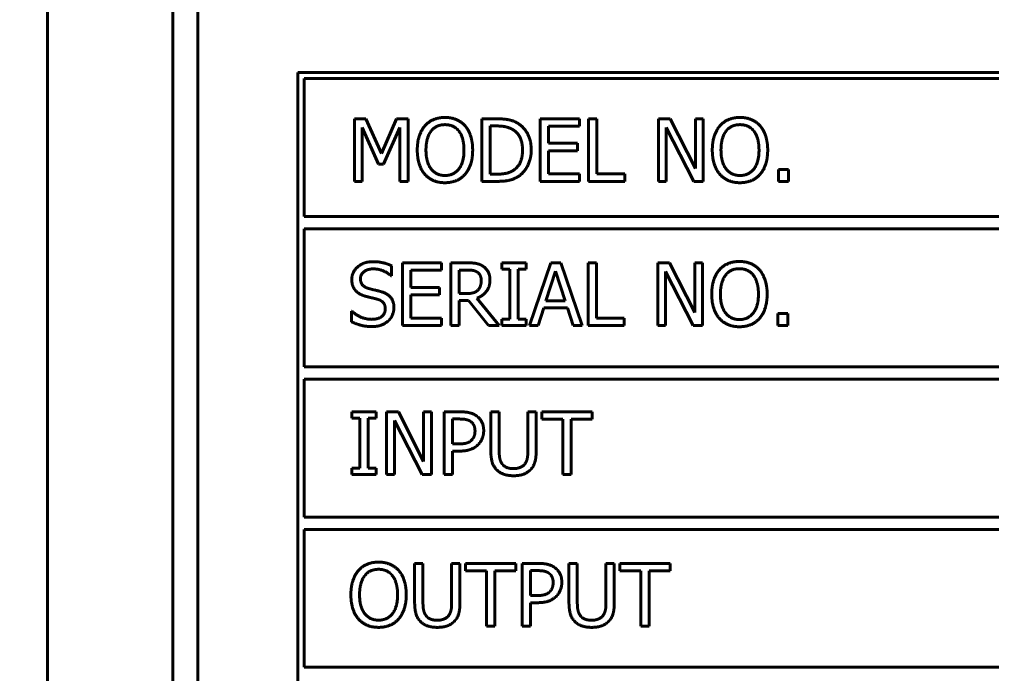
# Model space of a CAD drawing. Header units: millimetres. Extents: x 0 to 4756, y 0 to 3364.
# Drawn here: x 1084.65 to 1123.45, y 894.82 to 920.93 of the extents above; entities that cross this region are included whole.
import ezdxf

# ---------------------------------------------------------------- set-up
doc = ezdxf.new("R2010")
doc.units = ezdxf.units.MM
doc.header["$LTSCALE"] = 4
doc.layers.add('가시적인 것(ISO)', color=3, linetype='Continuous', lineweight=40)
doc.layers.add('치수(ISO)', color=2, linetype='Continuous', lineweight=25)
doc.styles.add('치수 텍스트_PSTEK_POSCO', font='isocp.shx')
doc.dimstyles.new('치수_PSTEK_POSCO', dxfattribs={"dimscale": 4, "dimtxt": 5, "dimasz": 2.5, "dimexe": 2, "dimexo": 2.5, "dimgap": 1, "dimtad": 1, "dimrnd": 1e-08, "dimdsep": 46, "dimtxsty": '치수 텍스트_PSTEK_POSCO', "dimcen": 0.09, "dimdle": 10, "dimclrd": 7, "dimclre": 7, "dimclrt": 2, "dimadec": 1, "dimazin": 2, "dimtfac": 1, "dimtmove": 0, "dimatfit": 3, "dimfxl": 0, "dimtolj": 1, "dimlwd": -1, "dimlwe": -1, "dimarcsym": 0})

# ---------------------------------------------------------------- blocks, each defined once
blk = doc.blocks.new('*D24')
at = {"layer": 'Defpoints', "color": 0}
for p in [(2145.269, 987.571), (768.269, 528.821), (2145.269, 290.288)]:
    blk.add_point(p, dxfattribs=at)
at = {"layer": '치수(ISO)', "color": 7}
for p, q in [((2145.269, 977.571), (2145.269, 282.288)), ((768.269, 518.821), (768.269, 282.288)), ((778.269, 290.288), (2135.269, 290.288))]:
    blk.add_line(p, q, dxfattribs=at)
for points in [[(778.269, 291.954), (778.269, 288.621), (768.269, 290.288)], [(2135.269, 291.954), (2135.269, 288.621), (2145.269, 290.288)]]:
    blk.add_solid(points, dxfattribs=at)
at = {"layer": '치수(ISO)', "color": 2, "insert": (1433.769, 304.288), "char_height": 20, "attachment_point": 4, "style": '치수 텍스트_PSTEK_POSCO'}
blk.add_mtext('\\A1;1377', dxfattribs=at)

msp = doc.modelspace()

# ---------------------------------------------------------------- linework, layer by layer
at = {"layer": '가시적인 것(ISO)'}
for p, q in [((1085.7692, 838.8208), (1085.7692, 958.8208)), ((1090.7692, 948.8208), (1090.7692, 848.8208)), ((1091.7692, 849.7369), (1091.7692, 947.9047)), ((1095.7692, 918.8208), (1140.7692, 918.8208)), ((1095.7692, 870.8208), (1095.7692, 918.8208)), ((1096.0192, 913.0708), (1096.0192, 918.5708)), ((1096.0192, 918.5708), (1140.5192, 918.5708)), ((1098.0224, 914.4681), (1098.0224, 916.9681)), ((1098.0224, 916.9681), (1098.4762, 916.9681)), ((1098.4762, 916.9681), (1099.1002, 915.5763)), ((1099.1002, 915.5763), (1099.704, 916.9681)), ((1099.704, 916.9681), (1100.1659, 916.9681)), ((1100.1659, 916.9681), (1100.1659, 914.4681)), ((1103.1055, 914.4681), (1103.1055, 916.9681)), ((1103.1055, 916.9681), (1103.6748, 916.9681)), ((1103.4378, 916.6805), (1103.4378, 914.7558)), ((1103.691, 916.6805), (1103.4378, 916.6805)), ((1105.4373, 914.4681), (1105.4373, 916.9681)), ((1105.4373, 916.9681), (1107.0014, 916.9681)), ((1107.0014, 916.6724), (1105.7696, 916.6724)), ((1105.7696, 916.6724), (1105.7696, 915.9876)), ((1107.0014, 916.9681), (1107.0014, 916.6724)), ((1107.366, 914.4681), (1107.366, 916.9681)), ((1107.366, 916.9681), (1107.6983, 916.9681)), ((1107.6983, 916.9681), (1107.6983, 914.7639)), ((1110.1497, 914.4681), (1110.1497, 916.9681)), ((1110.1497, 916.9681), (1110.6217, 916.9681)), ((1110.6217, 916.9681), (1111.6286, 914.9888)), ((1111.6286, 914.9888), (1111.6286, 916.9681)), ((1111.6286, 916.9681), (1111.9386, 916.9681)), ((1111.9386, 916.9681), (1111.9386, 914.4681)), ((1098.9787, 915.157), (1098.3324, 916.6217)), ((1098.3324, 916.6217), (1098.3324, 914.4681)), ((1099.8336, 916.6217), (1099.1813, 915.157)), ((1099.8336, 914.4681), (1099.8336, 916.6217)), ((1111.5658, 914.4681), (1110.4596, 916.6237)), ((1110.4596, 916.6237), (1110.4596, 914.4681)), ((1105.7696, 915.9876), (1106.9183, 915.9876)), ((1106.9183, 915.9876), (1106.9183, 915.6918)), ((1105.7696, 915.6918), (1105.7696, 914.7639)), ((1106.9183, 915.6918), (1105.7696, 915.6918)), ((1099.1813, 915.157), (1098.9787, 915.157)), ((1103.4378, 914.7558), (1103.691, 914.7558)), ((1105.7696, 914.7639), (1107.0014, 914.7639)), ((1107.0014, 914.7639), (1107.0014, 914.4681)), ((1107.6983, 914.7639), (1108.8146, 914.7639)), ((1108.8146, 914.7639), (1108.8146, 914.4681)), ((1114.943, 914.4681), (1114.943, 914.9463)), ((1114.943, 914.9463), (1115.3442, 914.9463)), ((1115.3442, 914.9463), (1115.3442, 914.4681)), ((1098.3324, 914.4681), (1098.0224, 914.4681)), ((1100.1659, 914.4681), (1099.8336, 914.4681)), ((1103.6809, 914.4681), (1103.1055, 914.4681)), ((1107.0014, 914.4681), (1105.4373, 914.4681)), ((1108.8146, 914.4681), (1107.366, 914.4681)), ((1110.4596, 914.4681), (1110.1497, 914.4681)), ((1111.9386, 914.4681), (1111.5658, 914.4681)), ((1115.3442, 914.4681), (1114.943, 914.4681)), ((1140.5192, 913.0708), (1096.0192, 913.0708)), ((1096.0192, 907.0708), (1096.0192, 912.5708)), ((1096.0192, 912.5708), (1140.5192, 912.5708)), ((1099.5014, 911.1006), (1099.5014, 910.7036)), ((1099.9369, 908.7181), (1099.9369, 911.2181)), ((1099.9369, 911.2181), (1101.501, 911.2181)), ((1101.501, 910.9224), (1100.2692, 910.9224)), ((1100.2692, 910.9224), (1100.2692, 910.2376)), ((1101.501, 911.2181), (1101.501, 910.9224)), ((1101.8656, 911.2181), (1102.5099, 911.2181)), ((1101.8656, 908.7181), (1101.8656, 911.2181)), ((1102.5281, 910.9305), (1102.1979, 910.9305)), ((1102.1979, 910.9305), (1102.1979, 909.9904)), ((1103.9017, 910.9629), (1103.9017, 911.2181)), ((1103.9017, 911.2181), (1104.8701, 911.2181)), ((1104.2198, 910.9629), (1103.9017, 910.9629)), ((1104.2198, 908.9734), (1104.2198, 910.9629)), ((1104.8701, 910.9629), (1104.552, 910.9629)), ((1104.552, 910.9629), (1104.552, 908.9734)), ((1104.8701, 911.2181), (1104.8701, 910.9629)), ((1105.0119, 908.7181), (1105.8547, 911.2181)), ((1106.0512, 910.8778), (1105.6663, 909.7007)), ((1105.8547, 911.2181), (1106.2639, 911.2181)), ((1106.4382, 909.7007), (1106.0512, 910.8778)), ((1106.2639, 911.2181), (1107.1067, 908.7181)), ((1107.3437, 908.7181), (1107.3437, 911.2181)), ((1107.3437, 911.2181), (1107.676, 911.2181)), ((1107.676, 911.2181), (1107.676, 909.0139)), ((1110.1274, 908.7181), (1110.1274, 911.2181)), ((1110.1274, 911.2181), (1110.5994, 911.2181)), ((1111.5435, 908.7181), (1110.4373, 910.8737)), ((1110.4373, 910.8737), (1110.4373, 908.7181)), ((1110.5994, 911.2181), (1111.6063, 909.2388)), ((1111.6063, 909.2388), (1111.6063, 911.2181)), ((1111.6063, 911.2181), (1111.9163, 911.2181)), ((1111.9163, 911.2181), (1111.9163, 908.7181)), ((1099.5014, 910.7036), (1099.4771, 910.7036)), ((1100.2692, 910.2376), (1101.4179, 910.2376)), ((1101.4179, 910.2376), (1101.4179, 909.9418)), ((1100.2692, 909.9418), (1100.2692, 909.0139)), ((1101.4179, 909.9418), (1100.2692, 909.9418)), ((1102.1979, 909.9904), (1102.4896, 909.9904)), ((1102.5788, 909.7129), (1102.1979, 909.7129)), ((1102.1979, 909.7129), (1102.1979, 908.7181)), ((1103.3689, 908.7181), (1102.5788, 909.7129)), ((1102.911, 909.8061), (1103.8004, 908.7181)), ((1105.6663, 909.7007), (1106.4382, 909.7007)), ((1105.5751, 909.4171), (1105.3482, 908.7181)), ((1106.5293, 909.4171), (1105.5751, 909.4171)), ((1106.7562, 908.7181), (1106.5293, 909.4171)), ((1097.8989, 908.8681), (1097.8989, 909.2854)), ((1097.8989, 909.2854), (1097.9232, 909.2854)), ((1100.2692, 909.0139), (1101.501, 909.0139)), ((1101.501, 909.0139), (1101.501, 908.7181)), ((1103.9017, 908.7181), (1103.9017, 908.9734)), ((1103.9017, 908.9734), (1104.2198, 908.9734)), ((1104.552, 908.9734), (1104.8701, 908.9734)), ((1104.8701, 908.9734), (1104.8701, 908.7181)), ((1107.676, 909.0139), (1108.7923, 909.0139)), ((1108.7923, 909.0139), (1108.7923, 908.7181)), ((1114.9207, 908.7181), (1114.9207, 909.1963)), ((1114.9207, 909.1963), (1115.3219, 909.1963)), ((1115.3219, 909.1963), (1115.3219, 908.7181)), ((1101.501, 908.7181), (1099.9369, 908.7181)), ((1102.1979, 908.7181), (1101.8656, 908.7181)), ((1103.8004, 908.7181), (1103.3689, 908.7181)), ((1104.8701, 908.7181), (1103.9017, 908.7181)), ((1105.3482, 908.7181), (1105.0119, 908.7181)), ((1107.1067, 908.7181), (1106.7562, 908.7181)), ((1108.7923, 908.7181), (1107.3437, 908.7181)), ((1110.4373, 908.7181), (1110.1274, 908.7181)), ((1111.9163, 908.7181), (1111.5435, 908.7181)), ((1115.3219, 908.7181), (1114.9207, 908.7181)), ((1140.5192, 907.0708), (1096.0192, 907.0708)), ((1096.0192, 901.0708), (1096.0192, 906.5708)), ((1096.0192, 906.5708), (1140.5192, 906.5708)), ((1097.9252, 905.0156), (1097.9252, 905.2708)), ((1097.9252, 905.2708), (1098.8936, 905.2708)), ((1098.8936, 905.2708), (1098.8936, 905.0156)), ((1099.3049, 902.7708), (1099.3049, 905.2708)), ((1099.3049, 905.2708), (1099.7769, 905.2708)), ((1099.7769, 905.2708), (1100.7838, 903.2915)), ((1100.7838, 903.2915), (1100.7838, 905.2708)), ((1100.7838, 905.2708), (1101.0937, 905.2708)), ((1101.0937, 905.2708), (1101.0937, 902.7708)), ((1101.6002, 902.7708), (1101.6002, 905.2708)), ((1101.6002, 905.2708), (1102.2283, 905.2708)), ((1103.4661, 903.7109), (1103.4661, 905.2708)), ((1103.4661, 905.2708), (1103.7984, 905.2708)), ((1103.7984, 905.2708), (1103.7984, 903.7109)), ((1104.943, 903.7027), (1104.943, 905.2708)), ((1104.943, 905.2708), (1105.2753, 905.2708)), ((1105.2753, 905.2708), (1105.2753, 903.7109)), ((1105.4961, 904.975), (1105.4961, 905.2708)), ((1105.4961, 905.2708), (1107.5058, 905.2708)), ((1107.5058, 905.2708), (1107.5058, 904.975)), ((1098.2433, 905.0156), (1097.9252, 905.0156)), ((1098.2433, 903.0261), (1098.2433, 905.0156)), ((1098.8936, 905.0156), (1098.5755, 905.0156)), ((1098.5755, 905.0156), (1098.5755, 903.0261)), ((1100.721, 902.7708), (1099.6148, 904.9264)), ((1099.6148, 904.9264), (1099.6148, 902.7708)), ((1102.208, 904.9831), (1101.9325, 904.9831)), ((1101.9325, 904.9831), (1101.9325, 903.9864)), ((1106.3348, 904.975), (1105.4961, 904.975)), ((1106.3348, 902.7708), (1106.3348, 904.975)), ((1106.6671, 904.975), (1106.6671, 902.7708)), ((1107.5058, 904.975), (1106.6671, 904.975)), ((1101.9325, 903.9864), (1102.1594, 903.9864)), ((1102.2141, 903.7027), (1101.9325, 903.7027)), ((1101.9325, 903.7027), (1101.9325, 902.7708)), ((1097.9252, 902.7708), (1097.9252, 903.0261)), ((1097.9252, 903.0261), (1098.2433, 903.0261)), ((1098.8936, 902.7708), (1097.9252, 902.7708)), ((1098.5755, 903.0261), (1098.8936, 903.0261)), ((1098.8936, 903.0261), (1098.8936, 902.7708)), ((1099.6148, 902.7708), (1099.3049, 902.7708)), ((1101.0937, 902.7708), (1100.721, 902.7708)), ((1101.9325, 902.7708), (1101.6002, 902.7708)), ((1106.6671, 902.7708), (1106.3348, 902.7708)), ((1140.5192, 901.0708), (1096.0192, 901.0708)), ((1096.0192, 895.0708), (1096.0192, 900.5708)), ((1096.0192, 900.5708), (1140.5192, 900.5708)), ((1100.4252, 897.6582), (1100.4252, 899.2181)), ((1100.4252, 899.2181), (1100.7574, 899.2181)), ((1100.7574, 899.2181), (1100.7574, 897.6582)), ((1101.9021, 897.6501), (1101.9021, 899.2181)), ((1101.9021, 899.2181), (1102.2343, 899.2181)), ((1102.2343, 899.2181), (1102.2343, 897.6582)), ((1102.4552, 898.9224), (1102.4552, 899.2181)), ((1102.4552, 899.2181), (1104.4649, 899.2181)), ((1104.4649, 899.2181), (1104.4649, 898.9224)), ((1104.7181, 896.7181), (1104.7181, 899.2181)), ((1104.7181, 899.2181), (1105.3462, 899.2181)), ((1106.584, 897.6582), (1106.584, 899.2181)), ((1106.584, 899.2181), (1106.9163, 899.2181)), ((1106.9163, 899.2181), (1106.9163, 897.6582)), ((1108.0609, 897.6501), (1108.0609, 899.2181)), ((1108.0609, 899.2181), (1108.3932, 899.2181)), ((1108.3932, 899.2181), (1108.3932, 897.6582)), ((1108.614, 898.9224), (1108.614, 899.2181)), ((1108.614, 899.2181), (1110.6237, 899.2181)), ((1110.6237, 899.2181), (1110.6237, 898.9224)), ((1103.2939, 898.9224), (1102.4552, 898.9224)), ((1103.2939, 896.7181), (1103.2939, 898.9224)), ((1103.6262, 898.9224), (1103.6262, 896.7181)), ((1104.4649, 898.9224), (1103.6262, 898.9224)), ((1105.3259, 898.9305), (1105.0504, 898.9305)), ((1105.0504, 898.9305), (1105.0504, 897.9337)), ((1109.4527, 898.9224), (1108.614, 898.9224)), ((1109.4527, 896.7181), (1109.4527, 898.9224)), ((1109.785, 898.9224), (1109.785, 896.7181)), ((1110.6237, 898.9224), (1109.785, 898.9224)), ((1105.0504, 897.9337), (1105.2773, 897.9337)), ((1105.332, 897.6501), (1105.0504, 897.6501)), ((1105.0504, 897.6501), (1105.0504, 896.7181)), ((1103.6262, 896.7181), (1103.2939, 896.7181)), ((1105.0504, 896.7181), (1104.7181, 896.7181)), ((1109.785, 896.7181), (1109.4527, 896.7181)), ((1140.5192, 895.0708), (1096.0192, 895.0708))]:
    msp.add_line(p, q, dxfattribs=at)
for points in [[(1100.5305, 915.7181), (1100.5305, 916.0322), (1100.6865, 916.5103), (1100.8304, 916.6825)], [(1100.8304, 916.6825), (1100.9762, 916.8486), (1101.3835, 917.0208), (1101.6347, 917.0208)], [(1101.6367, 916.7331), (1101.4564, 916.7331), (1101.1849, 916.6075), (1101.0816, 916.4738)], [(1101.6347, 917.0208), (1101.8899, 917.0208), (1102.2992, 916.8425), (1102.441, 916.6825)], [(1102.1898, 916.4738), (1102.0905, 916.6035), (1101.8109, 916.7331), (1101.6367, 916.7331)], [(1102.441, 916.6825), (1102.5828, 916.5164), (1102.7408, 916.0301), (1102.7408, 915.7181)], [(1103.6748, 916.9681), (1104.0273, 916.9681), (1104.4284, 916.8628), (1104.5702, 916.7696)], [(1104.3514, 916.5305), (1104.2177, 916.6096), (1103.9159, 916.6805), (1103.691, 916.6805)], [(1104.5702, 916.7696), (1104.8113, 916.6096), (1105.0767, 916.0808), (1105.0767, 915.7161)], [(1112.3032, 915.7181), (1112.3032, 916.0322), (1112.4592, 916.5103), (1112.6031, 916.6825)], [(1112.6031, 916.6825), (1112.7489, 916.8486), (1113.1561, 917.0208), (1113.4074, 917.0208)], [(1113.4094, 916.7331), (1113.2291, 916.7331), (1112.9576, 916.6075), (1112.8543, 916.4738)], [(1113.4074, 917.0208), (1113.6626, 917.0208), (1114.0719, 916.8425), (1114.2137, 916.6825)], [(1113.9625, 916.4738), (1113.8632, 916.6035), (1113.5836, 916.7331), (1113.4094, 916.7331)], [(1114.2137, 916.6825), (1114.3555, 916.5164), (1114.5135, 916.0301), (1114.5135, 915.7181)], [(1101.0816, 916.4738), (1100.9823, 916.3462), (1100.877, 915.9613), (1100.877, 915.7181)], [(1102.3944, 915.7181), (1102.3944, 915.9653), (1102.287, 916.3482), (1102.1898, 916.4738)], [(1104.7303, 915.7202), (1104.7303, 916.0079), (1104.5399, 916.4151), (1104.3514, 916.5305)], [(1112.8543, 916.4738), (1112.755, 916.3462), (1112.6497, 915.9613), (1112.6497, 915.7181)], [(1114.1671, 915.7181), (1114.1671, 915.9653), (1114.0597, 916.3482), (1113.9625, 916.4738)], [(1100.8284, 914.7558), (1100.6845, 914.922), (1100.5305, 915.4102), (1100.5305, 915.7181)], [(1100.877, 915.7181), (1100.877, 915.2258), (1101.2903, 914.7032), (1101.6367, 914.7032)], [(1101.6367, 914.7032), (1101.9831, 914.7032), (1102.3944, 915.2258), (1102.3944, 915.7181)], [(1102.7408, 915.7181), (1102.7408, 915.4143), (1102.5869, 914.922), (1102.441, 914.7558)], [(1104.3818, 914.922), (1104.5561, 915.0395), (1104.7303, 915.4284), (1104.7303, 915.7202)], [(1105.0767, 915.7161), (1105.0767, 915.3737), (1104.7992, 914.8227), (1104.5662, 914.6687)], [(1112.601, 914.7558), (1112.4572, 914.922), (1112.3032, 915.4102), (1112.3032, 915.7181)], [(1112.6497, 915.7181), (1112.6497, 915.2258), (1113.063, 914.7032), (1113.4094, 914.7032)], [(1113.4094, 914.7032), (1113.7558, 914.7032), (1114.1671, 915.2258), (1114.1671, 915.7181)], [(1114.5135, 915.7181), (1114.5135, 915.4143), (1114.3596, 914.922), (1114.2137, 914.7558)], [(1101.6347, 914.4155), (1101.3814, 914.4155), (1100.9762, 914.5877), (1100.8284, 914.7558)], [(1102.441, 914.7558), (1102.287, 914.5816), (1101.8798, 914.4155), (1101.6347, 914.4155)], [(1103.691, 914.7558), (1103.9118, 914.7558), (1104.2461, 914.8267), (1104.3818, 914.922)], [(1113.4074, 914.4155), (1113.1541, 914.4155), (1112.7489, 914.5877), (1112.601, 914.7558)], [(1114.2137, 914.7558), (1114.0597, 914.5816), (1113.6525, 914.4155), (1113.4074, 914.4155)], [(1104.5662, 914.6687), (1104.3758, 914.5492), (1103.9848, 914.4681), (1103.6809, 914.4681)], [(1097.9171, 910.5476), (1097.9171, 910.8515), (1098.3912, 911.2627), (1098.7579, 911.2627)], [(1098.7579, 911.2627), (1098.9685, 911.2627), (1099.3413, 911.1797), (1099.5014, 911.1006)], [(1112.5808, 910.9325), (1112.7267, 911.0986), (1113.1339, 911.2708), (1113.3851, 911.2708)], [(1113.3851, 911.2708), (1113.6403, 911.2708), (1114.0496, 911.0925), (1114.1914, 910.9325)], [(1098.7801, 910.975), (1098.5492, 910.975), (1098.2635, 910.7583), (1098.2635, 910.582)], [(1099.4771, 910.7036), (1099.3575, 910.813), (1098.9848, 910.975), (1098.7801, 910.975)], [(1102.5099, 911.2181), (1102.7246, 911.2181), (1103.0143, 911.1715), (1103.146, 911.0865)], [(1102.9252, 910.8454), (1102.8543, 910.892), (1102.6659, 910.9305), (1102.5281, 910.9305)], [(1103.0832, 910.5131), (1103.0832, 910.6225), (1103.0062, 910.7907), (1102.9252, 910.8454)], [(1103.146, 911.0865), (1103.2777, 911.0014), (1103.4296, 910.736), (1103.4296, 910.5395)], [(1112.2809, 909.9681), (1112.2809, 910.2822), (1112.4369, 910.7603), (1112.5808, 910.9325)], [(1113.3871, 910.9831), (1113.2068, 910.9831), (1112.9353, 910.8575), (1112.832, 910.7238)], [(1113.9402, 910.7238), (1113.8409, 910.8535), (1113.5613, 910.9831), (1113.3871, 910.9831)], [(1114.1914, 910.9325), (1114.3332, 910.7664), (1114.4912, 910.2801), (1114.4912, 909.9681)], [(1098.0792, 910.0958), (1098.0022, 910.1788), (1097.9171, 910.4017), (1097.9171, 910.5476)], [(1098.2635, 910.582), (1098.2635, 910.424), (1098.4317, 910.2356), (1098.5897, 910.193)], [(1103.4296, 910.5395), (1103.4296, 910.266), (1103.1501, 909.8952), (1102.911, 909.8061)], [(1102.9414, 910.1201), (1103.0143, 910.189), (1103.0832, 910.3835), (1103.0832, 910.5131)], [(1112.832, 910.7238), (1112.7327, 910.5962), (1112.6274, 910.2113), (1112.6274, 909.9681)], [(1114.1448, 909.9681), (1114.1448, 910.2153), (1114.0374, 910.5982), (1113.9402, 910.7238)], [(1098.4925, 909.875), (1098.3628, 909.9094), (1098.1582, 910.0127), (1098.0792, 910.0958)], [(1098.5897, 910.193), (1098.695, 910.1647), (1099.001, 910.0917), (1099.1023, 910.0613)], [(1102.4896, 909.9904), (1102.6335, 909.9904), (1102.8624, 910.0411), (1102.9414, 910.1201)], [(1098.9442, 909.7615), (1098.8288, 909.7939), (1098.6363, 909.8385), (1098.4925, 909.875)], [(1099.2522, 909.3786), (1099.2522, 909.5285), (1099.1043, 909.7149), (1098.9442, 909.7615)], [(1099.1023, 910.0613), (1099.3596, 909.9823), (1099.5986, 909.6643), (1099.5986, 909.4313)], [(1112.5788, 909.0058), (1112.4349, 909.172), (1112.2809, 909.6602), (1112.2809, 909.9681)], [(1112.6274, 909.9681), (1112.6274, 909.4758), (1113.0407, 908.9532), (1113.3871, 908.9532)], [(1113.3871, 908.9532), (1113.7335, 908.9532), (1114.1448, 909.4758), (1114.1448, 909.9681)], [(1114.4912, 909.9681), (1114.4912, 909.6643), (1114.3373, 909.172), (1114.1914, 909.0058)], [(1098.695, 908.9613), (1098.9706, 908.9613), (1099.2522, 909.1902), (1099.2522, 909.3786)], [(1099.5986, 909.4313), (1099.5986, 909.2834), (1099.4791, 908.9997), (1099.3717, 908.9005)], [(1097.9232, 909.2854), (1098.0873, 909.1314), (1098.5026, 908.9613), (1098.695, 908.9613)], [(1099.3717, 908.9005), (1099.2522, 908.7911), (1098.9483, 908.6736), (1098.7194, 908.6736)], [(1113.3851, 908.6655), (1113.1318, 908.6655), (1112.7267, 908.8377), (1112.5788, 909.0058)], [(1114.1914, 909.0058), (1114.0374, 908.8316), (1113.6302, 908.6655), (1113.3851, 908.6655)], [(1098.7194, 908.6736), (1098.4479, 908.6736), (1098.067, 908.787), (1097.8989, 908.8681)], [(1102.2283, 905.2708), (1102.4511, 905.2708), (1102.7631, 905.1979), (1102.8826, 905.1148)], [(1102.8826, 905.1148), (1103.0224, 905.0196), (1103.1805, 904.7258), (1103.1805, 904.5172)], [(1102.6537, 904.8879), (1102.5747, 904.9406), (1102.364, 904.9831), (1102.208, 904.9831)], [(1102.834, 904.507), (1102.834, 904.6367), (1102.7449, 904.8271), (1102.6537, 904.8879)], [(1102.6922, 904.1363), (1102.7672, 904.2113), (1102.834, 904.3875), (1102.834, 904.507)], [(1103.1805, 904.5172), (1103.1805, 904.3551), (1103.065, 904.0634), (1102.9617, 903.9621)], [(1102.1594, 903.9864), (1102.362, 903.9864), (1102.6112, 904.0512), (1102.6922, 904.1363)], [(1102.9617, 903.9621), (1102.832, 903.8344), (1102.4815, 903.7027), (1102.2141, 903.7027)], [(1103.7052, 902.9491), (1103.5735, 903.0788), (1103.4661, 903.4434), (1103.4661, 903.7109)], [(1103.7984, 903.7109), (1103.7984, 903.5366), (1103.8429, 903.3016), (1103.9057, 903.2064)], [(1104.8356, 903.2064), (1104.8984, 903.3016), (1104.943, 903.5346), (1104.943, 903.7027)], [(1105.2753, 903.7109), (1105.2753, 903.4495), (1105.1699, 903.0767), (1105.0362, 902.9491)], [(1103.9057, 903.2064), (1103.9726, 903.1051), (1104.2036, 903.0018), (1104.3697, 903.0018)], [(1104.3697, 903.0018), (1104.5257, 903.0018), (1104.7688, 903.1051), (1104.8356, 903.2064)], [(1104.3697, 902.7181), (1104.1489, 902.7181), (1103.8207, 902.8336), (1103.7052, 902.9491)], [(1105.0362, 902.9491), (1104.9167, 902.8316), (1104.6006, 902.7181), (1104.3697, 902.7181)], [(1098.1805, 898.9325), (1098.3263, 899.0986), (1098.7335, 899.2708), (1098.9848, 899.2708)], [(1098.9848, 899.2708), (1099.24, 899.2708), (1099.6493, 899.0925), (1099.7911, 898.9325)], [(1105.3462, 899.2181), (1105.569, 899.2181), (1105.881, 899.1452), (1106.0006, 899.0621)], [(1097.8806, 897.9681), (1097.8806, 898.2822), (1098.0366, 898.7603), (1098.1805, 898.9325)], [(1098.9868, 898.9831), (1098.8065, 898.9831), (1098.535, 898.8575), (1098.4317, 898.7238)], [(1099.5399, 898.7238), (1099.4406, 898.8535), (1099.161, 898.9831), (1098.9868, 898.9831)], [(1099.7911, 898.9325), (1099.9329, 898.7664), (1100.0909, 898.2801), (1100.0909, 897.9681)], [(1105.7716, 898.8352), (1105.6926, 898.8879), (1105.4819, 898.9305), (1105.3259, 898.9305)], [(1105.9519, 898.4544), (1105.9519, 898.584), (1105.8628, 898.7745), (1105.7716, 898.8352)], [(1106.0006, 899.0621), (1106.1403, 898.9669), (1106.2984, 898.6732), (1106.2984, 898.4645)], [(1098.4317, 898.7238), (1098.3324, 898.5962), (1098.2271, 898.2113), (1098.2271, 897.9681)], [(1099.7445, 897.9681), (1099.7445, 898.2153), (1099.6371, 898.5982), (1099.5399, 898.7238)], [(1105.8101, 898.0836), (1105.8851, 898.1586), (1105.9519, 898.3348), (1105.9519, 898.4544)], [(1106.2984, 898.4645), (1106.2984, 898.3024), (1106.1829, 898.0107), (1106.0796, 897.9094)], [(1105.2773, 897.9337), (1105.4799, 897.9337), (1105.7291, 897.9985), (1105.8101, 898.0836)], [(1098.1784, 897.0058), (1098.0346, 897.172), (1097.8806, 897.6602), (1097.8806, 897.9681)], [(1098.2271, 897.9681), (1098.2271, 897.4758), (1098.6403, 896.9532), (1098.9868, 896.9532)], [(1098.9868, 896.9532), (1099.3332, 896.9532), (1099.7445, 897.4758), (1099.7445, 897.9681)], [(1100.0909, 897.9681), (1100.0909, 897.6643), (1099.9369, 897.172), (1099.7911, 897.0058)], [(1100.6643, 896.8964), (1100.5326, 897.0261), (1100.4252, 897.3908), (1100.4252, 897.6582)], [(1100.7574, 897.6582), (1100.7574, 897.4839), (1100.802, 897.2489), (1100.8648, 897.1537)], [(1101.7947, 897.1537), (1101.8575, 897.2489), (1101.9021, 897.4819), (1101.9021, 897.6501)], [(1102.2343, 897.6582), (1102.2343, 897.3968), (1102.129, 897.0241), (1101.9953, 896.8964)], [(1106.0796, 897.9094), (1105.9499, 897.7818), (1105.5994, 897.6501), (1105.332, 897.6501)], [(1106.8231, 896.8964), (1106.6914, 897.0261), (1106.584, 897.3908), (1106.584, 897.6582)], [(1106.9163, 897.6582), (1106.9163, 897.4839), (1106.9608, 897.2489), (1107.0237, 897.1537)], [(1107.9536, 897.1537), (1108.0164, 897.2489), (1108.0609, 897.4819), (1108.0609, 897.6501)], [(1108.3932, 897.6582), (1108.3932, 897.3968), (1108.2878, 897.0241), (1108.1541, 896.8964)], [(1098.9848, 896.6655), (1098.7315, 896.6655), (1098.3263, 896.8377), (1098.1784, 897.0058)], [(1099.7911, 897.0058), (1099.6371, 896.8316), (1099.2299, 896.6655), (1098.9848, 896.6655)], [(1101.3288, 896.6655), (1101.1079, 896.6655), (1100.7797, 896.7809), (1100.6643, 896.8964)], [(1100.8648, 897.1537), (1100.9317, 897.0524), (1101.1626, 896.9491), (1101.3288, 896.9491)], [(1101.3288, 896.9491), (1101.4848, 896.9491), (1101.7279, 897.0524), (1101.7947, 897.1537)], [(1101.9953, 896.8964), (1101.8758, 896.7789), (1101.5597, 896.6655), (1101.3288, 896.6655)], [(1107.4876, 896.6655), (1107.2668, 896.6655), (1106.9386, 896.7809), (1106.8231, 896.8964)], [(1107.0237, 897.1537), (1107.0905, 897.0524), (1107.3215, 896.9491), (1107.4876, 896.9491)], [(1107.4876, 896.9491), (1107.6436, 896.9491), (1107.8867, 897.0524), (1107.9536, 897.1537)], [(1108.1541, 896.8964), (1108.0346, 896.7789), (1107.7185, 896.6655), (1107.4876, 896.6655)]]:
    msp.add_open_spline(points, degree=2, dxfattribs=at)

# ---------------------------------------------------------------- dimensions: what is measured, and where the dimension line sits
at = {"layer": '치수(ISO)', "color": 7}
dim = msp.add_linear_dim(base=(2145.2692, 290.2878), p1=(768.2692, 528.8208), p2=(2145.2692, 987.5708), angle=180, dimstyle='치수_PSTEK_POSCO', override={"dimdec": 2, "dimtp": 0, "dimtm": 0, "dimtdec": 2, "dimtofl": 0, "dimatfit": 1}, dxfattribs=at)
dim.commit()
dim.dimension.update_dxf_attribs({"geometry": '*D24', "text_midpoint": (1456.7692, 290.2878), "dimtype": 160})

doc.saveas('drawing.dxf')
